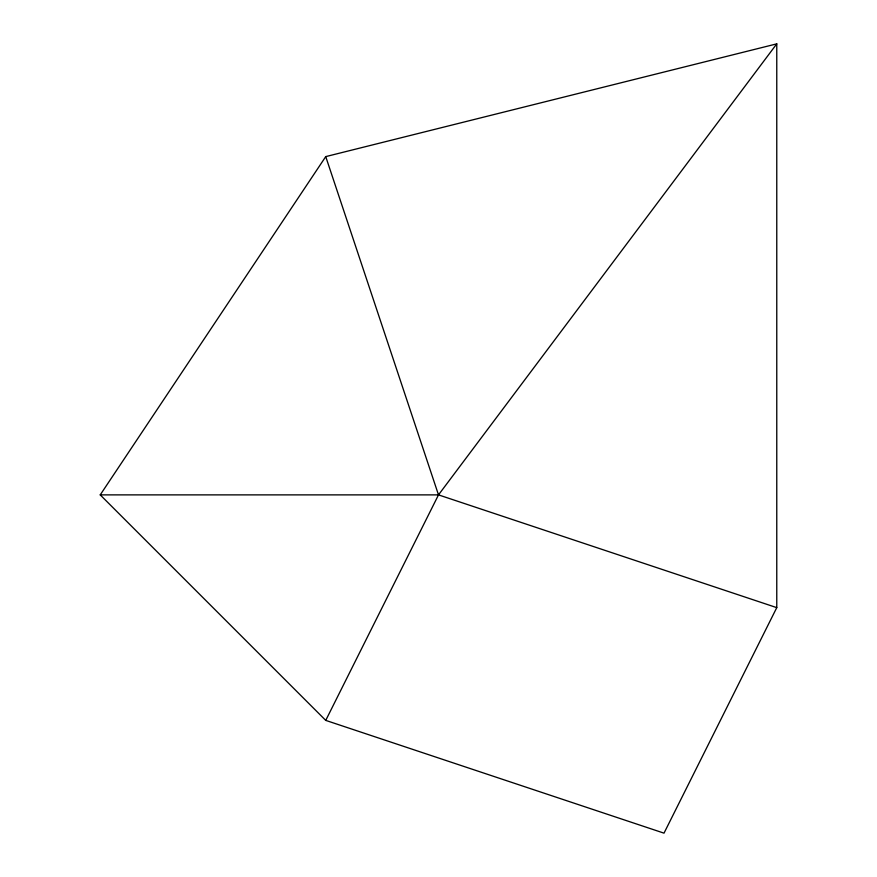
<?xml version="1.0" encoding="UTF-8"?>
<svg xmlns="http://www.w3.org/2000/svg" width="877" height="877" viewBox="0 0 877 877"><rect width="100%" height="100%" fill="white"/><g stroke="black" fill="none" stroke-linecap="round" stroke-linejoin="round"><path stroke-width="1.32" d="M325.74 720.39L438.5 494.88L776.77 43.85L325.74 156.61L100.23 494.88L325.74 720.39L664.01 833.15L776.77 607.64L776.77 43.85M100.23 494.88L438.5 494.88L776.77 607.64M325.74 156.61L438.5 494.88"/></g></svg>
